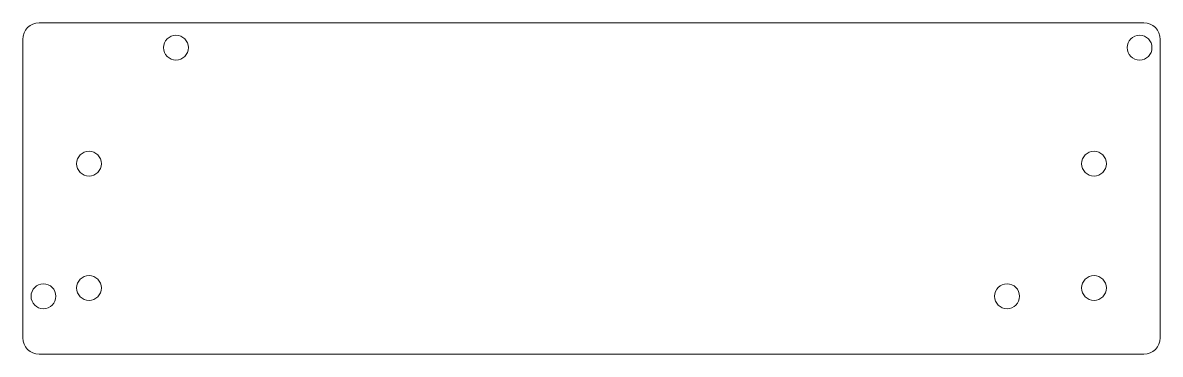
# Model space of a CAD drawing. Header units: millimetres. Extents: x -820 to -682, y 3 to 43.
import ezdxf

# ---------------------------------------------------------------- set-up
doc = ezdxf.new("R2010")
doc.units = ezdxf.units.MM

msp = doc.modelspace()

# ---------------------------------------------------------------- linework, layer by layer
at = {"color": 7, "linetype": 'Continuous', "lineweight": 15}
for p, q in [((-684.3, 42.64), (-817.66, 42.64)), ((-819.66, 40.64), (-819.66, 4.64)), ((-682.3, 4.64), (-682.3, 40.64)), ((-817.66, 2.64), (-684.3, 2.64))]:
    msp.add_line(p, q, dxfattribs=at)
for centre in [(-801.16, 39.64), (-684.8, 39.64), (-811.66, 25.64), (-690.3, 25.64), (-817.16, 9.64), (-811.66, 10.64), (-700.8, 9.64), (-690.3, 10.64)]:
    msp.add_circle(centre, 1.5, dxfattribs=at)
for centre, start, end in [((-817.66, 40.64), 90, 180), ((-684.3, 40.64), 0, 90), ((-817.66, 4.64), 180, 270), ((-684.3, 4.64), 270, 0)]:
    msp.add_arc(centre, 2, start, end, dxfattribs=at)

doc.saveas('drawing.dxf')
